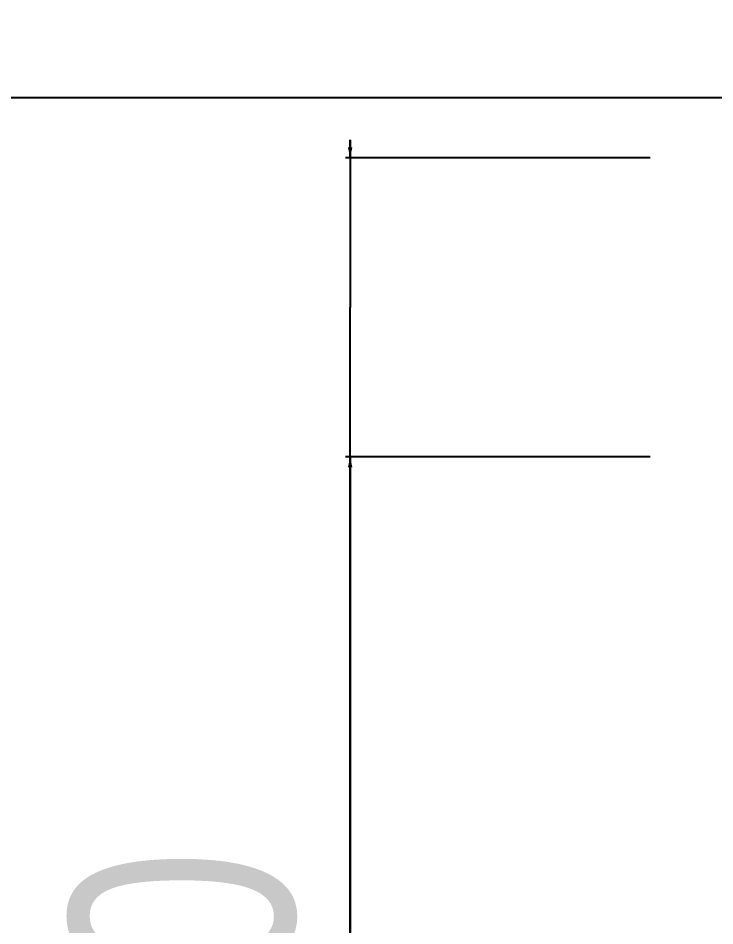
# Model space of a CAD drawing. Header units: millimetres. Extents: x 0 to 10500, y 0 to 7425.
# Drawn here: x 2385.7 to 2618.7, y 4187.4 to 4490.8 of the extents above; entities that cross this region are included whole.
import ezdxf

# ---------------------------------------------------------------- set-up
doc = ezdxf.new("R2010")
doc.units = ezdxf.units.MM
doc.header["$LTSCALE"] = 577.5
doc.layers.get('0').update_dxf_attribs({"linetype": 'CONTINUOUS'})
doc.styles.add('TEXTSTYLE_2', font='txt', dxfattribs={"width": 0.8})
doc.styles.add('TEXTSTYLE_3', font='txt')
doc.dimstyles.new('DIMSTYLE_1', dxfattribs={"dimtxt": 75, "dimasz": 3.5, "dimexe": 1.5, "dimexo": 1.5, "dimgap": 18.75, "dimtad": 1, "dimdec": 1, "dimtxsty": 'TEXTSTYLE_2', "dimblk": '_FILLED', "dimblk1": '_FILLED', "dimblk2": '_FILLED', "dimcen": 0.09, "dimadec": 1, "dimazin": 2, "dimtp": 0.1, "dimtm": 0.1, "dimtfac": 1, "dimtdec": 1, "dimtofl": 0, "dimtmove": 0, "dimatfit": 3, "dimldrblk": '_FILLED', "dimfxl": 1, "dimtolj": 1, "dimarcsym": 0})
doc.dimstyles.new('DIMSTYLE_2', dxfattribs={"dimtxt": 75, "dimasz": 3.5, "dimexe": 1.5, "dimexo": 1.5, "dimgap": 18.75, "dimtad": 1, "dimdec": 1, "dimtxsty": 'TEXTSTYLE_3', "dimblk": '_FILLED', "dimblk1": '_FILLED', "dimblk2": '_FILLED', "dimcen": 0.09, "dimadec": 1, "dimazin": 2, "dimtp": 0.1, "dimtm": 0.1, "dimtfac": 1, "dimtdec": 1, "dimtofl": 0, "dimtmove": 0, "dimatfit": 3, "dimldrblk": '_FILLED', "dimfxl": 1, "dimtolj": 1, "dimarcsym": 0})

# ---------------------------------------------------------------- blocks, each defined once
blk = doc.blocks.new('_FILLED')
at = {"color": 0, "linetype": 'ByBlock'}
blk.add_solid([(0, 0), (-1, 0.214), (-1, -0.214)], dxfattribs=at)
blk = doc.blocks.new('*D5')
at = {"color": 2, "linetype": 'Continuous', "transparency": 16777216}
for p, q in [((2496.75, 4444.17), (2496.75, 4450.17)), ((2496.75, 4450.17), (2496.75, 4394.17)), ((2597.14, 4444.17), (2495.25, 4444.17)), ((2496.75, 4032.92), (2496.75, 4394.17)), ((2597.14, 4344.17), (2495.25, 4344.17)), ((2496.75, 4344.17), (2496.75, 4032.92))]:
    blk.add_line(p, q, dxfattribs=at)
at = {"color": 2, "linetype": 'Continuous', "transparency": 16777216, "xscale": 3.5, "yscale": 3.5, "zscale": 3.5}
for p, rotation in [((2496.75, 4444.17), 270), ((2496.75, 4344.17), 90)]:
    blk.add_blockref('_FILLED', p, dxfattribs=dict(at, rotation=rotation))
at = {"color": 2, "linetype": 'Continuous', "transparency": 16777216, "insert": (2403, 4212.92), "char_height": 75, "width": 180, "attachment_point": 3, "rotation": 90, "line_spacing_factor": 0.9, "style": 'TEXTSTYLE_2'}
blk.add_mtext('100', dxfattribs=at)
blk = doc.blocks.new('*D21')
at = {"color": 2, "linetype": 'Continuous', "transparency": 16777216}
for p, q in [((1970.64, 4373.67), (1970.64, 3997.66)), ((4726.64, 4373.67), (4726.64, 3997.66)), ((1970.64, 3997.66), (1970.64, 3977.41)), ((4726.64, 3997.66), (4726.64, 3977.41)), ((1970.64, 3978.91), (3348.64, 3978.91)), ((4726.64, 3978.91), (3348.64, 3978.91))]:
    blk.add_line(p, q, dxfattribs=at)
at = {"color": 2, "linetype": 'Continuous', "transparency": 16777216, "xscale": 3.5, "yscale": 3.5, "zscale": 3.5, "rotation": 180}
blk.add_blockref('_FILLED', (1970.64, 3978.91), dxfattribs=at)
at = {"color": 2, "linetype": 'Continuous', "transparency": 16777216, "xscale": 3.5, "yscale": 3.5, "zscale": 3.5}
blk.add_blockref('_FILLED', (4726.64, 3978.91), dxfattribs=at)
at = {"color": 2, "linetype": 'Continuous', "transparency": 16777216, "insert": (3348.64, 4072.66), "char_height": 75, "width": 300, "attachment_point": 2, "line_spacing_factor": 0.9, "style": 'TEXTSTYLE_3'}
blk.add_mtext('2756', dxfattribs=at)
blk = doc.blocks.new('*D22')
at = {"color": 2, "linetype": 'Continuous', "transparency": 16777216}
for p, q in [((4837.47, 4680.67), (4837.47, 3823.25)), ((1781.64, 4476.17), (1781.64, 3823.25)), ((1781.64, 3823.25), (1781.64, 3803)), ((4837.47, 3823.25), (4837.47, 3803)), ((1781.64, 3804.5), (3309.56, 3804.5)), ((4837.47, 3804.5), (3309.56, 3804.5))]:
    blk.add_line(p, q, dxfattribs=at)
at = {"color": 2, "linetype": 'Continuous', "transparency": 16777216, "xscale": 3.5, "yscale": 3.5, "zscale": 3.5, "rotation": 180}
blk.add_blockref('_FILLED', (1781.64, 3804.5), dxfattribs=at)
at = {"color": 2, "linetype": 'Continuous', "transparency": 16777216, "xscale": 3.5, "yscale": 3.5, "zscale": 3.5}
blk.add_blockref('_FILLED', (4837.47, 3804.5), dxfattribs=at)
at = {"color": 2, "linetype": 'Continuous', "transparency": 16777216, "insert": (3309.56, 3898.25), "char_height": 75, "width": 300, "attachment_point": 2, "line_spacing_factor": 0.9, "style": 'TEXTSTYLE_3'}
blk.add_mtext('3056', dxfattribs=at)

msp = doc.modelspace()

# ---------------------------------------------------------------- linework, layer by layer
at = {"color": 3, "linetype": 'Continuous'}
msp.add_line((2626.64, 4464.17), (2001.53, 4464.17), dxfattribs=at)

# ---------------------------------------------------------------- dimensions: what is measured, and where the dimension line sits
at = {"color": 2, "linetype": 'Continuous'}
for base, p1, p2, angle, text, dimstyle, picture, middle in [((1781.64, 3804.5), (4837.47, 4682.17), (1781.64, 4477.67), 180, '3056', 'DIMSTYLE_2', '*D22', (3309.56, 3804.5)), ((2496.75, 4444.17), (2598.64, 4344.17), (2598.64, 4444.17), 90, '100', 'DIMSTYLE_1', '*D5', (2496.75, 4122.92))]:
    dim = msp.add_linear_dim(base=base, p1=p1, p2=p2, angle=angle, text=text, dimstyle=dimstyle, dxfattribs=at)
    dim.commit()
    dim.dimension.update_dxf_attribs({"geometry": picture, "text_midpoint": middle, "dimtype": 160})
dim = msp.add_linear_dim(base=(4726.64, 3978.91), p1=(1970.64, 4375.17), p2=(4726.64, 4375.17), text='2756', dimstyle='DIMSTYLE_2', dxfattribs=at)
dim.commit()
dim.dimension.update_dxf_attribs({"geometry": '*D21', "text_midpoint": (3348.64, 3978.91), "dimtype": 160})

doc.saveas('drawing.dxf')
